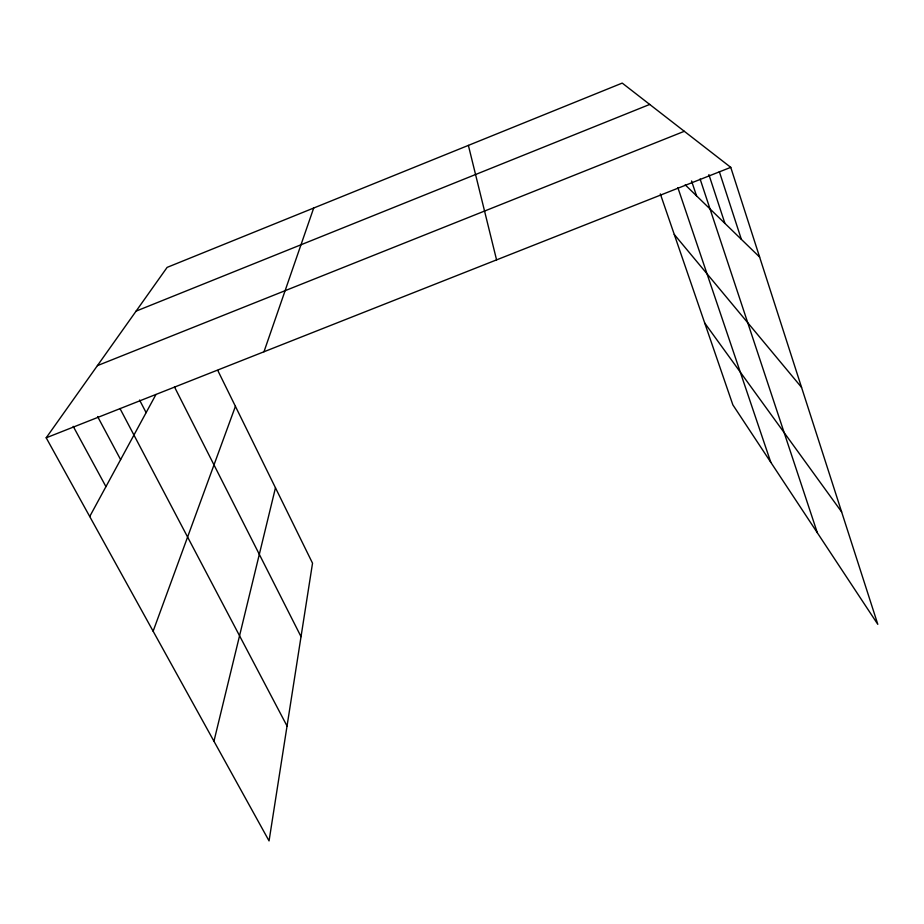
<?xml version="1.0" encoding="UTF-8"?>
<svg xmlns="http://www.w3.org/2000/svg" width="924" height="924" viewBox="0 0 924 924"><rect width="100%" height="100%" fill="white"/><g stroke="black" fill="none" stroke-linecap="round" stroke-linejoin="round"><path stroke-width="1.39" d="M213.952 741.233L275.468 487.803M263.975 351.767L313.698 208.027M153.13 631.219L235.424 406.329M89.72 516.528L155.96 394.502M217.775 370.443L312.531 563.201L269.057 840.909L46.2 437.803L167.129 267.382L622.222 83.091L730.757 167.359L877.8 624.324L732.859 404.874L660.325 193.901M136.082 311.134L649.711 104.435M97.413 365.627L684.314 131.3M46.2 437.803L730.757 167.359M685.204 184.846L759.632 257.091M674.277 234.477L801.558 387.387M704.723 323.042L841.625 511.919M73.204 426.345L105.948 486.648M97.586 416.505L120.617 459.621M119.993 408.547L287.041 726.033M139.57 400.034L146.119 412.635M174.52 387.006L301.028 636.659M677.881 187.688L770.789 462.3M691.556 180.965L696.523 195.83M700.103 178.979L817.336 532.778M708.893 174.613L724.913 223.389M719.334 171.645L741.36 239.351M468.387 145.391L496.569 259.875"/></g></svg>
